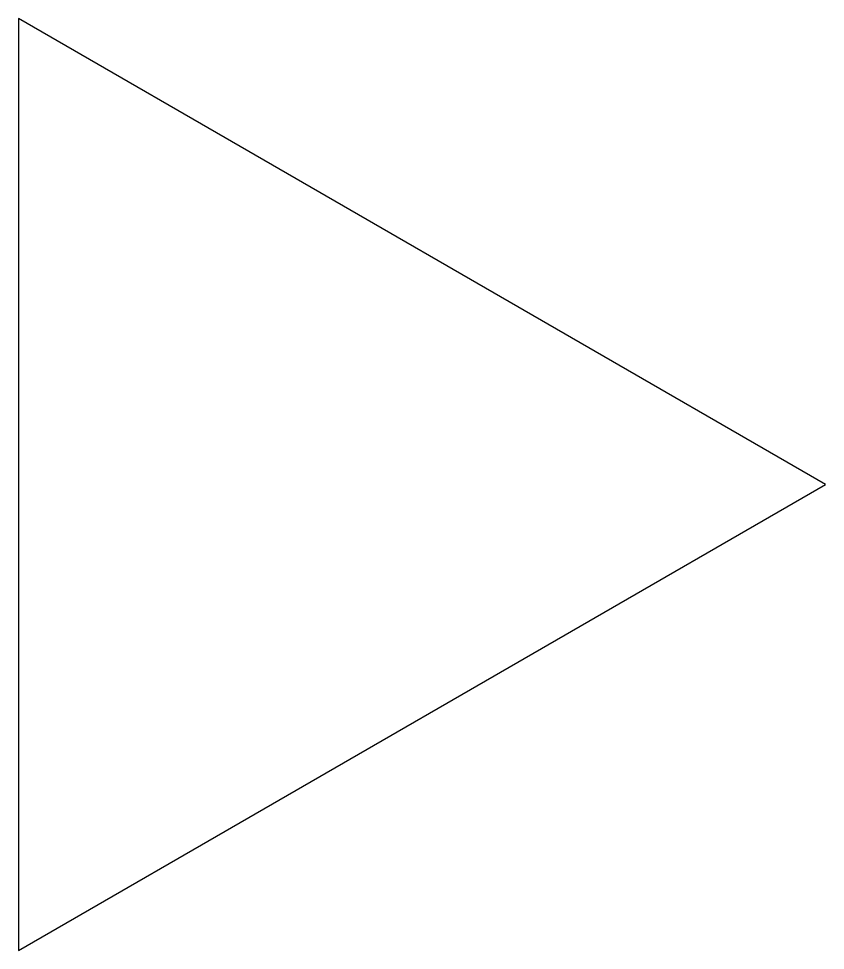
# Model space of a CAD drawing. Extents: x -0.5 to 1, y -0.87 to 0.87.
import ezdxf

# ---------------------------------------------------------------- set-up
doc = ezdxf.new("R2010")
doc.units = 0
doc.layers.get('0').update_dxf_attribs({"linetype": 'CONTINUOUS'})

msp = doc.modelspace()

# ---------------------------------------------------------------- linework, layer by layer
for p, q in [((1, 0), (-0.5, 0.866)), ((-0.5, 0.866), (-0.5, -0.866)), ((-0.5, -0.866), (1, 0))]:
    msp.add_line(p, q)

doc.saveas('drawing.dxf')
